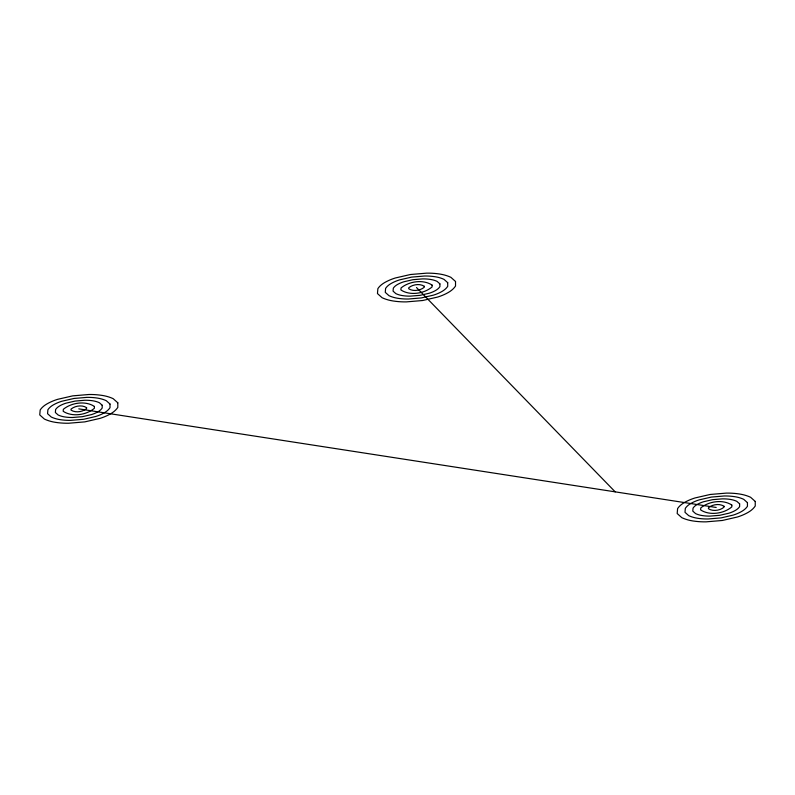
<?xml version="1.0" encoding="UTF-8"?>
<svg xmlns="http://www.w3.org/2000/svg" width="795" height="795" viewBox="0 0 795 795"><rect width="100%" height="100%" fill="white"/><g stroke="black" fill="none" stroke-linecap="round" stroke-linejoin="round"><path stroke-width="1.19" d="M78.785 408.868L716.216 507.478M416.491 287.522L615.201 491.857M86.595 407.666L86.585 408.57C82.581 411.999 75.426 413.062 70.974 410.081L71.063 409.087C75.078 405.748 82.173 404.685 86.595 407.666M94.396 406.454L94.396 408.282C86.377 415.119 72.077 417.256 63.173 411.283L63.342 409.306C71.371 402.618 85.552 400.511 94.396 406.454M102.207 405.251L102.197 407.984A18.782 10.842 0 0 1 97.904 411.83A27.706 15.999 0 0 1 91.514 414.583L82.412 416.679L72.703 417.494A27.706 15.999 0 0 1 64.783 416.948A17.689 10.216 0 0 1 58.144 414.99L55.362 412.496L55.62 409.534A17.689 10.216 0 0 1 59.665 405.907A27.706 15.999 0 0 1 66.055 403.154L75.157 401.068L84.866 400.253A27.706 15.999 0 0 1 92.786 400.789A17.689 10.216 0 0 1 99.425 402.757L102.207 405.251M110.008 404.039L110.008 407.686A25.043 14.459 0 0 1 104.284 412.814A36.948 21.326 0 0 1 95.758 416.481L83.614 419.283L70.685 420.366A36.948 21.326 0 0 1 60.122 419.651A23.592 13.614 0 0 1 51.268 417.027L47.561 413.698L47.899 409.753A23.592 13.614 0 0 1 53.285 404.923A36.948 21.326 0 0 1 61.811 401.256L73.955 398.464L86.884 397.371A36.948 21.326 0 0 1 97.447 398.096A23.592 13.614 0 0 1 106.301 400.72L110.008 404.039M117.819 402.827L117.809 407.398A31.313 18.076 0 0 1 110.654 413.798A46.18 26.662 0 0 1 100.001 418.389L84.826 421.877L68.658 423.238A46.18 26.662 0 0 1 55.451 422.344A29.485 17.023 0 0 1 44.391 419.064L39.75 414.911L40.177 409.972A29.485 17.023 0 0 1 46.915 403.94A46.18 26.662 0 0 1 57.568 399.348L72.743 395.86L88.911 394.499A46.18 26.662 0 0 1 102.118 395.403A29.485 17.023 0 0 1 113.178 398.673L117.819 402.827M424.301 286.309L424.301 287.224C420.287 290.652 413.142 291.715 408.68 288.724L408.769 287.74C412.784 284.391 419.879 283.338 424.301 286.309M432.102 285.107L432.102 286.935C424.083 293.772 409.783 295.909 400.879 289.937L401.048 287.959C409.087 281.271 423.268 279.154 432.102 285.107M439.913 283.894L439.913 286.637A18.782 10.842 0 0 1 435.61 290.483A27.706 15.999 0 0 1 429.221 293.236L420.118 295.323L410.409 296.137A27.706 15.999 0 0 1 402.489 295.601A17.689 10.216 0 0 1 395.86 293.633L393.068 291.139L393.326 288.178A17.689 10.216 0 0 1 397.371 284.56A27.706 15.999 0 0 1 403.761 281.808L412.863 279.711L422.572 278.896A27.706 15.999 0 0 1 430.493 279.442A17.689 10.216 0 0 1 437.131 281.4L439.913 283.894M447.714 282.692L447.714 286.339A25.043 14.459 0 0 1 441.99 291.467A36.948 21.326 0 0 1 433.464 295.134L421.32 297.926L408.392 299.019A36.948 21.326 0 0 1 397.828 298.294A23.592 13.614 0 0 1 388.974 295.67L385.267 292.351L385.605 288.406A23.592 13.614 0 0 1 390.991 283.577A36.948 21.326 0 0 1 399.517 279.9L411.661 277.107L424.6 276.024A36.948 21.326 0 0 1 435.153 276.74A23.592 13.614 0 0 1 444.007 279.363L447.714 282.692M455.525 281.48L455.525 286.041A31.313 18.076 0 0 1 448.36 292.451A46.18 26.662 0 0 1 437.707 297.042L422.533 300.53L406.364 301.891A46.18 26.662 0 0 1 393.157 300.987A29.485 17.023 0 0 1 382.097 297.718L377.456 293.564L377.883 288.625A29.485 17.023 0 0 1 384.621 282.593A46.18 26.662 0 0 1 395.274 278.002L410.449 274.514L426.617 273.152A46.18 26.662 0 0 1 439.824 274.046A29.485 17.023 0 0 1 450.884 277.326L455.525 281.48M724.026 506.276L724.016 507.18C720.012 510.609 712.857 511.672 708.405 508.691L708.494 507.697C712.509 504.358 719.604 503.295 724.026 506.276M731.827 505.064L731.827 506.892C723.808 513.729 709.508 515.866 700.604 509.893L700.773 507.916C708.802 501.228 722.983 499.121 731.827 505.064M739.638 503.861L739.628 506.594A18.782 10.842 0 0 1 735.335 510.44A27.706 15.999 0 0 1 728.945 513.192L719.843 515.289L710.134 516.104A27.706 15.999 0 0 1 702.214 515.558A17.689 10.216 0 0 1 695.575 513.6L692.793 511.106L693.051 508.144A17.689 10.216 0 0 1 697.096 504.517A27.706 15.999 0 0 1 703.486 501.764L712.588 499.677L722.297 498.863A27.706 15.999 0 0 1 730.217 499.399A17.689 10.216 0 0 1 736.856 501.367L739.638 503.861M747.439 502.649L747.439 506.296A25.043 14.459 0 0 1 741.715 511.423A36.948 21.326 0 0 1 733.189 515.1L721.045 517.893L708.116 518.976A36.948 21.326 0 0 1 697.553 518.26A23.592 13.614 0 0 1 688.699 515.637L684.992 512.308L685.33 508.363A23.592 13.614 0 0 1 690.716 503.533A36.948 21.326 0 0 1 699.242 499.866L711.386 497.074L724.315 495.981A36.948 21.326 0 0 1 734.878 496.706A23.592 13.614 0 0 1 743.732 499.33L747.439 502.649M755.25 501.436L755.24 506.008A31.313 18.076 0 0 1 748.085 512.407A46.18 26.662 0 0 1 737.432 516.998L722.257 520.486L706.089 521.848A46.18 26.662 0 0 1 692.882 520.954A29.485 17.023 0 0 1 681.822 517.674L677.181 513.52L677.608 508.581A29.485 17.023 0 0 1 684.346 502.549A46.18 26.662 0 0 1 694.999 497.958L710.173 494.47L726.342 493.109A46.18 26.662 0 0 1 739.549 494.013A29.485 17.023 0 0 1 750.609 497.282L755.25 501.436"/></g></svg>
